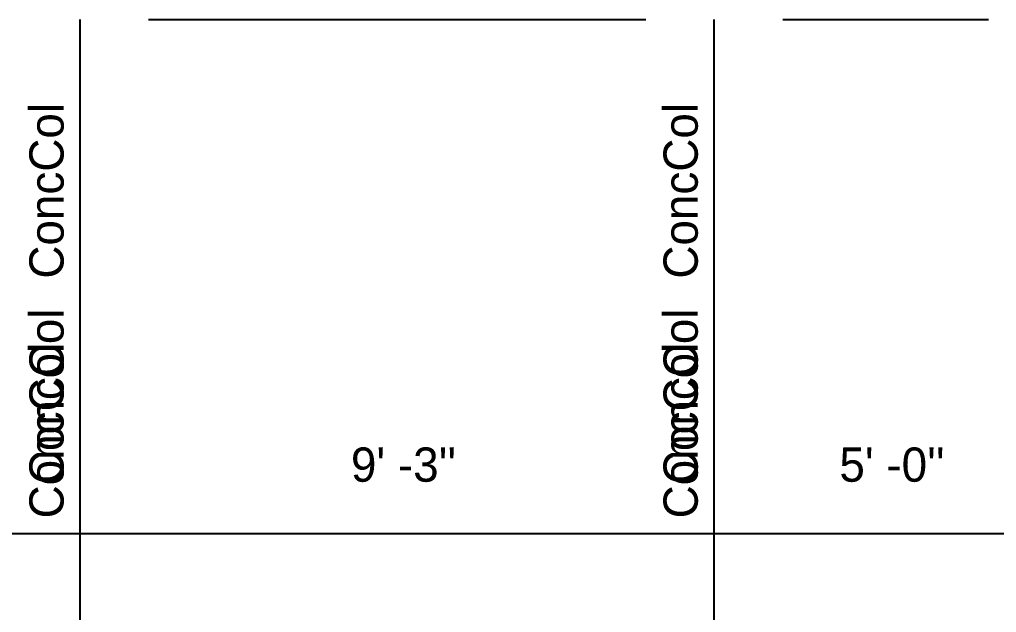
# Model space of a CAD drawing. Extents: x -38 to 2998, y -195 to 11529.
# Drawn here: x 221.4 to 392.4, y -103.9 to 0 of the extents above; entities that cross this region are included whole.
import ezdxf
from ezdxf.enums import TextEntityAlignment as Align

# ---------------------------------------------------------------- set-up
doc = ezdxf.new("R2010")
doc.units = 0
doc.header["$MEASUREMENT"] = 0
doc.layers.get('0').update_dxf_attribs({"linetype": 'CONTINUOUS'})
for name, color, linetype in [('CENTERLINES', 7, 'CONTINUOUS'), ('DIMENSIONS', 4, 'CONTINUOUS'), ('TEXT', 5, 'CONTINUOUS')]:
    doc.layers.add(name, color=color, linetype=linetype)
doc.dimstyles.get("Standard").update_dxf_attribs({"dimtxt": 0.18, "dimasz": 0.18, "dimexe": 0.18, "dimexo": 0.0625, "dimgap": 0.09, "dimtad": 0, "dimtih": 1, "dimtoh": 1, "dimdec": 4, "dimzin": 0, "dimtxsty": 'STANDARD', "dimcen": 0.09, "dimazin": 3, "dimtfac": 1, "dimtdec": 4, "dimtofl": 0, "dimtmove": 0, "dimatfit": 3, "dimtolj": 1, "dimtzin": 0})

# ---------------------------------------------------------------- blocks, each defined once
blk = doc.blocks.new('*D7099')
at = {"color": 1, "linetype": 'BYBLOCK'}
for points in [[(116.73, -85.23), (115.67, -86.29), (108.25, -93.71), (107.19, -94.77)], [(236.73, -85.23), (235.67, -86.29), (228.25, -93.71), (227.19, -94.77)]]:
    blk.add_solid(points, dxfattribs=at)
at = {"layer": 'DIMENSIONS', "color": 9, "linetype": 'BYBLOCK'}
for p, q in [((111.96, -90), (111.96, -72)), ((231.96, -90), (231.96, -72))]:
    blk.add_line(p, q, dxfattribs=at)
at = {"layer": 'DIMENSIONS', "color": 0, "linetype": 'BYBLOCK'}
blk.add_line((111.96, -90), (231.96, -90), dxfattribs=at)
at = {"layer": 'DIMENSIONS', "color": 0, "linetype": 'BYBLOCK', "insert": (171.96, -78), "char_height": 6, "attachment_point": 5}
blk.add_mtext("\\A1; 10' -0''", dxfattribs=at)
blk = doc.blocks.new('*D7100')
at = {"color": 1, "linetype": 'BYBLOCK'}
for points in [[(236.73, -85.23), (235.67, -86.29), (228.25, -93.71), (227.19, -94.77)], [(347.73, -85.23), (346.67, -86.29), (339.25, -93.71), (338.19, -94.77)]]:
    blk.add_solid(points, dxfattribs=at)
at = {"layer": 'DIMENSIONS', "color": 9, "linetype": 'BYBLOCK'}
for p, q in [((231.96, -90), (231.96, -72)), ((342.96, -90), (342.96, -72))]:
    blk.add_line(p, q, dxfattribs=at)
at = {"layer": 'DIMENSIONS', "color": 0, "linetype": 'BYBLOCK'}
blk.add_line((231.96, -90), (342.96, -90), dxfattribs=at)
at = {"layer": 'DIMENSIONS', "color": 0, "linetype": 'BYBLOCK', "insert": (287.46, -78), "char_height": 6, "attachment_point": 5}
blk.add_mtext("\\A1; 9' -3''", dxfattribs=at)
blk = doc.blocks.new('*D7101')
at = {"color": 1, "linetype": 'BYBLOCK'}
for points in [[(347.73, -85.23), (346.67, -86.29), (339.25, -93.71), (338.19, -94.77)], [(407.73, -85.23), (406.67, -86.29), (399.25, -93.71), (398.19, -94.77)]]:
    blk.add_solid(points, dxfattribs=at)
at = {"layer": 'DIMENSIONS', "color": 9, "linetype": 'BYBLOCK'}
for p, q in [((342.96, -90), (342.96, -72)), ((402.96, -90), (402.96, -72))]:
    blk.add_line(p, q, dxfattribs=at)
at = {"layer": 'DIMENSIONS', "color": 0, "linetype": 'BYBLOCK'}
blk.add_line((342.96, -90), (402.96, -90), dxfattribs=at)
at = {"layer": 'DIMENSIONS', "color": 0, "linetype": 'BYBLOCK', "insert": (372.96, -78), "char_height": 6, "attachment_point": 5}
blk.add_mtext("\\A1; 5' -0''", dxfattribs=at)

msp = doc.modelspace()

# ---------------------------------------------------------------- linework, layer by layer
at = {"layer": 'CENTERLINES', "color": 0, "linetype": 'CONTINUOUS'}
for p, q in [((231.96, -144), (231.96, 0)), ((231.96, -132), (231.96, 0)), ((231.96, -132), (231.96, 0)), ((231.96, -132), (231.96, 0)), ((231.96, -60), (231.96, 0)), ((243.96, 0), (330.96, 0)), ((243.96, 0), (330.96, 0)), ((243.96, 0), (330.96, 0)), ((243.96, 0), (330.96, 0)), ((243.96, 0), (330.96, 0)), ((342.96, -144), (342.96, 0)), ((342.96, -132), (342.96, 0)), ((342.96, -132), (342.96, 0)), ((342.96, -132), (342.96, 0)), ((342.96, -60), (342.96, 0)), ((354.96, 0), (390.96, 0)), ((354.96, 0), (390.96, 0)), ((354.96, 0), (390.96, 0)), ((354.96, 0), (390.96, 0)), ((354.96, 0), (390.96, 0))]:
    msp.add_line(p, q, dxfattribs=at)

# ---------------------------------------------------------------- texts
at = {"layer": 'TEXT', "color": 0}
for p in [(225.96, -30), (336.96, -30), (225.96, -66), (225.96, -66), (225.96, -66), (336.96, -66), (336.96, -66), (336.96, -66), (225.96, -72), (336.96, -72)]:
    msp.add_text('ConcCol', height=6, rotation=90, dxfattribs=at).set_placement(p, align=Align.MIDDLE)

# ---------------------------------------------------------------- dimensions: what is measured, and where the dimension line sits
at = {"layer": 'DIMENSIONS'}
for base, p1, p2, picture, middle in [((231.96, -90), (111.96, -102), (231.96, -102), '*D7099', (171.96, -102)), ((342.96, -90), (231.96, -102), (342.96, -102), '*D7100', (287.46, -102)), ((402.96, -90), (342.96, -102), (402.96, -102), '*D7101', (372.96, -102))]:
    dim = msp.add_linear_dim(base=base, p1=p1, p2=p2, dimstyle='STANDARD', dxfattribs=at)
    dim.commit()
    dim.dimension.update_dxf_attribs({"geometry": picture, "text_midpoint": middle})

doc.saveas('drawing.dxf')
